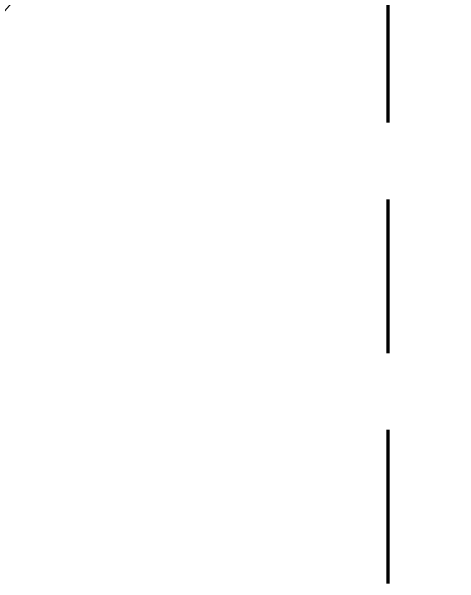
# Model space of a CAD drawing. Extents: x 3 to 185, y 0 to 385.
# Drawn here: x 94.61 to 106.26, y 70.51 to 85.4 of the extents above; entities that cross this region are included whole.
import ezdxf

# ---------------------------------------------------------------- set-up
doc = ezdxf.new("R2010")
doc.units = 0
doc.header["$MEASUREMENT"] = 0
doc.layers.add('Dt-Iden', color=3, linetype='Continuous', lineweight=20)
doc.layers.add('Dt-Text', color=121, linetype='Continuous', lineweight=20)
doc.styles.get("Standard").update_dxf_attribs({"font": 'Arial.ttf'})
doc.dimstyles.new('1 Inch', dxfattribs={"dimtxt": 1.09375, "dimasz": 1.125, "dimexe": 1.125, "dimexo": 0.5625, "dimgap": 0.84375, "dimtad": 1, "dimdec": 4, "dimzin": 3, "dimdsep": 46, "dimlunit": 4, "dimtxsty": 'Standard', "dimblk": 'ARCHTICK', "dimcen": 0.5625, "dimdle": 1.125, "dimclrd": 253, "dimclre": 253, "dimclrt": 256, "dimadec": 0, "dimazin": 0, "dimtfac": 0.6, "dimtdec": 4, "dimtix": 1, "dimtmove": 2, "dimatfit": 0, "dimfxl": 1, "dimfrac": 1, "dimtolj": 1, "dimtzin": 0, "dimlwd": 9, "dimlwe": 9, "dimarcsym": 0})

# ---------------------------------------------------------------- blocks, each defined once
blk = doc.blocks.new('_ArchTick')
at = {"color": 0, "linetype": 'ByBlock', "const_width": 0.15}
blk.add_lwpolyline([(-0.5, -0.5), (0.5, 0.5)], dxfattribs=at)

msp = doc.modelspace()

# ---------------------------------------------------------------- linework, layer by layer
at = {"layer": 'Dt-Iden', "linetype": 'Continuous', "lineweight": 211}
for p, q in [((104.40167, 80.50667), (104.40167, 76.50667)), ((104.40167, 74.50667), (104.40167, 70.50667))]:
    msp.add_line(p, q, dxfattribs=at)
msp.add_lwpolyline([(103.84167, 88.64), (103.975, 88.42667), (104.215, 87.84), (104.375, 87.22667), (104.40167, 86.61334), (104.40167, 82.50667)], dxfattribs=at)

# ---------------------------------------------------------------- leaders
at = {"layer": 'Dt-Text', "annotation_type": 0, "has_hookline": 1, "hookline_direction": 0, "text_width": 19.42786}
msp.add_leader([(93.00928, 83.76758), (104.13884, 96.65179), (105.8918, 96.65179)], dimstyle='1 Inch', override={"dimgap": 0.84375, "dimtad": 0}, dxfattribs=at)

doc.saveas('drawing.dxf')
